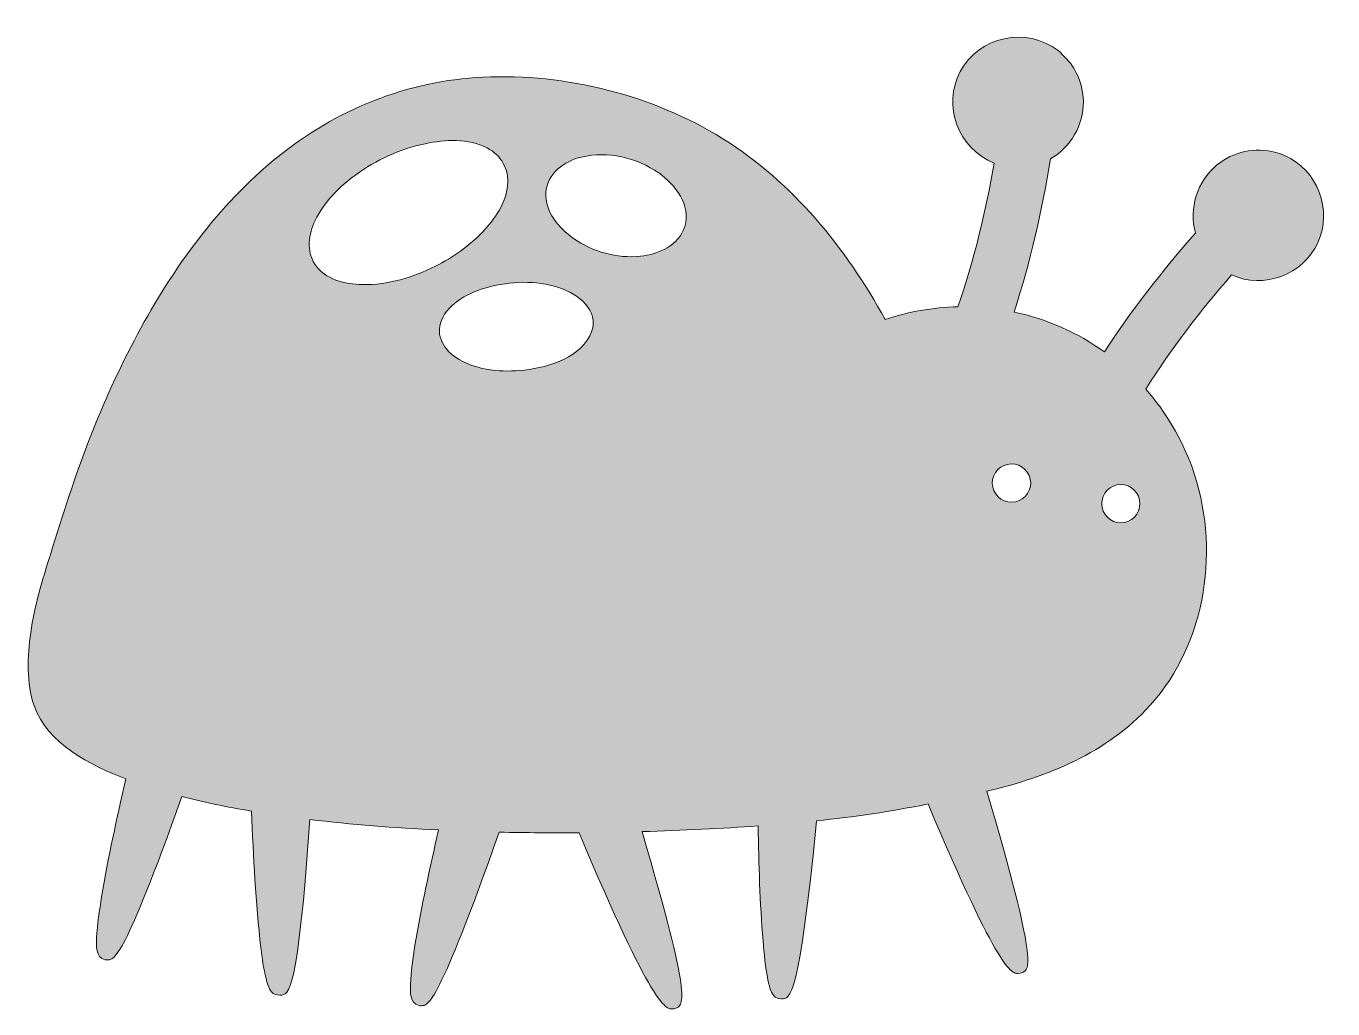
# Model space of a CAD drawing. Header units: inches. Extents: x 0 to 102, y 0 to 77.
import ezdxf

# ---------------------------------------------------------------- set-up
doc = ezdxf.new("R2010")
doc.units = ezdxf.units.IN
doc.header["$MEASUREMENT"] = 0
doc.layers.add('Layer 1', color=7, linetype='Continuous')

msp = doc.modelspace()

# ---------------------------------------------------------------- hatches: boundary and pattern name
at = {"layer": 'Layer 1', "true_color": 0x8585b5}
h = msp.add_hatch(color=163, dxfattribs=at)
edge = h.paths.add_edge_path()
edge.add_spline(control_points=[(97.86, 67.2), (96.26, 67.65), (94.5, 67.27), (93.22, 66.2), (91.69, 64.93), (91.02, 62.81), (91.56, 60.88), (88.98, 57.94), (86.54, 54.85), (84.42, 51.55), (82.34, 53.04), (79.93, 54.13), (77.33, 54.68), (78.62, 58.59), (79.51, 62.64), (80.19, 66.7), (81.78, 67.61), (82.79, 69.36), (82.77, 71.2), (82.75, 72.12), (82.49, 73.03), (82.02, 73.81), (81.69, 74.35), (81.25, 74.77), (80.79, 75.19), (78.31, 77.11), (74.58, 76.32), (73.11, 73.55), (71.69, 70.88), (72.96, 67.48), (75.77, 66.37), (75.09, 62.56), (74.22, 58.75), (72.92, 55.09), (70.94, 55.05), (69.02, 54.7), (67.22, 54.09), (64.13, 59.72), (59.98, 64.85), (54.49, 68.28), (48.96, 71.72), (42.18, 73.41), (35.68, 73.11), (29.72, 72.83), (24.11, 70.54), (19.49, 66.78), (14.89, 63.04), (11.36, 58.12), (8.57, 52.93), (7.15, 50.28), (5.91, 47.53), (4.81, 44.73), (3.65, 41.74), (2.7, 38.69), (1.74, 35.63), (1.1, 33.62), (0.5, 31.59), (0.2, 29.5), (-0.05, 27.67), (-0.16, 25.57), (0.46, 23.8), (1.52, 20.78), (4.9, 19.11), (7.67, 18.04), (6.96, 14.97), (6.27, 11.89), (5.76, 8.79), (5.59, 7.72), (5.42, 6.65), (5.37, 5.57), (5.34, 4.97), (5.27, 4.04), (6.04, 3.86), (6.04, 3.86), (6.14, 3.84), (6.14, 3.84), (6.14, 3.84), (6.22, 3.84), (6.22, 3.84), (6.74, 3.84), (7.49, 3.84), (12.06, 16.66), (13.75, 16.22), (15.58, 15.84), (17.51, 15.52), (17.68, 11.94), (17.83, 8.34), (18.26, 4.78), (18.35, 3.98), (18.46, 3.17), (18.66, 2.38), (18.75, 2.02), (18.85, 1.63), (19.08, 1.33), (19.25, 1.12), (19.48, 1.08), (19.74, 1.08), (19.74, 1.08), (19.77, 1.08), (19.77, 1.08), (20.43, 1.1), (21.15, 1.14), (22.09, 14.86), (25.32, 14.47), (28.73, 14.2), (32.19, 14.04), (31.51, 11.04), (30.83, 8.03), (30.34, 4.99), (30.18, 3.97), (30.02, 2.95), (29.99, 1.92), (29.96, 1.33), (29.91, 0.45), (30.66, 0.27), (30.66, 0.27), (30.76, 0.25), (30.76, 0.25), (30.76, 0.25), (30.84, 0.25), (30.84, 0.25), (31.37, 0.25), (32.14, 0.25), (36.95, 13.87), (39.05, 13.82), (41.15, 13.8), (43.21, 13.82), (49.01, 0), (50.03, 0), (50.49, 0), (50.49, 0), (50.68, 0.01), (50.68, 0.01), (50.68, 0.01), (50.81, 0.06), (50.81, 0.06), (51.41, 0.32), (52.09, 0.6), (48.15, 13.91), (51.35, 14), (54.43, 14.16), (57.25, 14.36), (57.31, 11.36), (57.39, 8.34), (57.64, 5.34), (57.72, 4.31), (57.82, 3.28), (58.03, 2.27), (58.15, 1.68), (58.3, 0.78), (59.08, 0.78), (59.08, 0.78), (59.09, 0.78), (59.09, 0.78), (59.75, 0.78), (60.48, 0.8), (61.84, 14.76), (64.78, 15.06), (67.69, 15.49), (70.59, 16.08), (76.17, 2.78), (77.17, 2.78), (77.63, 2.78), (77.63, 2.78), (77.82, 2.79), (77.82, 2.79), (77.82, 2.79), (77.95, 2.84), (77.95, 2.84), (78.56, 3.1), (79.24, 3.39), (75.19, 17.08), (79.96, 18.21), (84.62, 20.08), (87.99, 23.8), (92.47, 28.75), (93.53, 36.29), (91.29, 42.5), (90.48, 44.74), (89.24, 46.83), (87.66, 48.63), (89.64, 51.8), (91.95, 54.76), (94.39, 57.59), (96.93, 56.45), (99.99, 57.59), (101.15, 60.12), (102.34, 62.69), (101.15, 65.82), (98.55, 66.96), (98.37, 67.04), (97.89, 67.22), (97.86, 67.2)], knot_values=[0, 0, 0, 0, 1, 1, 1, 2, 2, 2, 3, 3, 3, 4, 4, 4, 5, 5, 5, 6, 6, 6, 7, 7, 7, 8, 8, 8, 9, 9, 9, 10, 10, 10, 11, 11, 11, 12, 12, 12, 13, 13, 13, 14, 14, 14, 15, 15, 15, 16, 16, 16, 17, 17, 17, 18, 18, 18, 19, 19, 19, 20, 20, 20, 21, 21, 21, 22, 22, 22, 23, 23, 23, 24, 24, 24, 25, 25, 25, 26, 26, 26, 27, 27, 27, 28, 28, 28, 29, 29, 29, 30, 30, 30, 31, 31, 31, 32, 32, 32, 33, 33, 33, 34, 34, 34, 35, 35, 35, 36, 36, 36, 37, 37, 37, 38, 38, 38, 39, 39, 39, 40, 40, 40, 41, 41, 41, 42, 42, 42, 43, 43, 43, 44, 44, 44, 45, 45, 45, 46, 46, 46, 47, 47, 47, 48, 48, 48, 49, 49, 49, 50, 50, 50, 51, 51, 51, 52, 52, 52, 53, 53, 53, 54, 54, 54, 55, 55, 55, 56, 56, 56, 57, 57, 57, 58, 58, 58, 59, 59, 59, 60, 60, 60, 61, 61, 61, 62, 62, 62, 63, 63, 63, 64, 64, 64, 64], degree=3, periodic=1)
edge = h.paths.add_edge_path()
edge.add_spline(control_points=[(26.23, 56.83), (24.87, 56.86), (23.28, 57.22), (22.48, 58.44), (21.81, 59.48), (22, 60.78), (22.51, 61.85), (23.19, 63.3), (24.39, 64.49), (25.67, 65.43), (27.29, 66.61), (29.18, 67.48), (31.15, 67.89), (32.71, 68.22), (34.53, 68.31), (35.99, 67.56), (37.1, 66.98), (37.73, 65.88), (37.61, 64.63), (37.47, 63.23), (36.6, 61.97), (35.65, 60.97), (34.6, 59.86), (33.32, 58.97), (31.95, 58.28), (30.19, 57.4), (28.21, 56.79), (26.23, 56.83)], knot_values=[0, 0, 0, 0, 1, 1, 1, 2, 2, 2, 3, 3, 3, 4, 4, 4, 5, 5, 5, 6, 6, 6, 7, 7, 7, 8, 8, 8, 9, 9, 9, 9], degree=3, periodic=1)
edge = h.paths.add_edge_path()
edge.add_spline(control_points=[(33.52, 51.14), (32.47, 51.85), (31.87, 53.06), (32.52, 54.25), (33.25, 55.63), (34.93, 56.35), (36.37, 56.7), (38.17, 57.14), (40.18, 57.15), (41.92, 56.49), (43.42, 55.92), (44.97, 54.51), (44.05, 52.8), (43.06, 50.95), (40.49, 50.24), (38.56, 50.09), (36.87, 49.95), (34.96, 50.16), (33.52, 51.14)], knot_values=[0, 0, 0, 0, 1, 1, 1, 2, 2, 2, 3, 3, 3, 4, 4, 4, 5, 5, 5, 6, 6, 6, 6], degree=3, periodic=1)
edge = h.paths.add_edge_path()
edge.add_spline(control_points=[(48.02, 59.06), (46.2, 58.87), (44.26, 59.4), (42.77, 60.45), (41.62, 61.26), (40.53, 62.56), (40.61, 64.05), (40.7, 65.56), (42.03, 66.51), (43.4, 66.84), (45.44, 67.34), (47.75, 66.78), (49.46, 65.59), (50.75, 64.68), (52.01, 63.07), (51.5, 61.39), (51.05, 59.9), (49.45, 59.21), (48.02, 59.06)], knot_values=[0, 0, 0, 0, 1, 1, 1, 2, 2, 2, 3, 3, 3, 4, 4, 4, 5, 5, 5, 6, 6, 6, 6], degree=3, periodic=1)
edge = h.paths.add_edge_path()
edge.add_spline(control_points=[(76.85, 39.78), (76.05, 39.93), (75.5, 40.73), (75.65, 41.54), (75.81, 42.34), (76.6, 42.89), (77.41, 42.74), (78.21, 42.58), (78.76, 41.79), (78.61, 40.98), (78.45, 40.18), (77.66, 39.63), (76.85, 39.78)], knot_values=[0, 0, 0, 0, 1, 1, 1, 2, 2, 2, 3, 3, 3, 4, 4, 4, 4], degree=3, periodic=1)
edge = h.paths.add_edge_path()
edge.add_spline(control_points=[(85.43, 38.17), (84.62, 38.32), (84.08, 39.12), (84.23, 39.92), (84.38, 40.72), (85.18, 41.27), (85.98, 41.12), (86.79, 40.97), (87.33, 40.17), (87.18, 39.36), (87.03, 38.56), (86.23, 38.01), (85.43, 38.17)], knot_values=[0, 0, 0, 0, 1, 1, 1, 2, 2, 2, 3, 3, 3, 4, 4, 4, 4], degree=3, periodic=1)

# ---------------------------------------------------------------- linework, layer by layer
at = {"layer": 'Layer 1', "lineweight": 0}
for points, knots in [([(97.86, 67.2), (96.26, 67.65), (94.5, 67.27), (93.22, 66.2), (91.69, 64.93), (91.02, 62.81), (91.56, 60.88), (88.98, 57.94), (86.54, 54.85), (84.42, 51.55), (82.34, 53.04), (79.93, 54.13), (77.33, 54.68), (78.62, 58.59), (79.51, 62.64), (80.19, 66.7), (81.78, 67.61), (82.79, 69.36), (82.77, 71.2), (82.75, 72.12), (82.49, 73.03), (82.02, 73.81), (81.69, 74.35), (81.25, 74.77), (80.79, 75.19), (78.31, 77.11), (74.58, 76.32), (73.11, 73.55), (71.69, 70.88), (72.96, 67.48), (75.77, 66.37), (75.09, 62.56), (74.22, 58.75), (72.92, 55.09), (70.94, 55.05), (69.02, 54.7), (67.22, 54.09), (64.13, 59.72), (59.98, 64.85), (54.49, 68.28), (48.96, 71.72), (42.18, 73.41), (35.68, 73.11), (29.72, 72.83), (24.11, 70.54), (19.49, 66.78), (14.89, 63.04), (11.36, 58.12), (8.57, 52.93), (7.15, 50.28), (5.91, 47.53), (4.81, 44.73), (3.65, 41.74), (2.7, 38.69), (1.74, 35.63), (1.1, 33.62), (0.5, 31.59), (0.2, 29.5), (-0.05, 27.67), (-0.16, 25.57), (0.46, 23.8), (1.52, 20.78), (4.9, 19.11), (7.67, 18.04), (6.96, 14.97), (6.27, 11.89), (5.76, 8.79), (5.59, 7.72), (5.42, 6.65), (5.37, 5.57), (5.34, 4.97), (5.27, 4.04), (6.04, 3.86), (6.04, 3.86), (6.14, 3.84), (6.14, 3.84), (6.14, 3.84), (6.22, 3.84), (6.22, 3.84), (6.74, 3.84), (7.49, 3.84), (12.06, 16.66), (13.75, 16.22), (15.58, 15.84), (17.51, 15.52), (17.68, 11.94), (17.83, 8.34), (18.26, 4.78), (18.35, 3.98), (18.46, 3.17), (18.66, 2.38), (18.75, 2.02), (18.85, 1.63), (19.08, 1.33), (19.25, 1.12), (19.48, 1.08), (19.74, 1.08), (19.74, 1.08), (19.77, 1.08), (19.77, 1.08), (20.43, 1.1), (21.15, 1.14), (22.09, 14.86), (25.32, 14.47), (28.73, 14.2), (32.19, 14.04), (31.51, 11.04), (30.83, 8.03), (30.34, 4.99), (30.18, 3.97), (30.02, 2.95), (29.99, 1.92), (29.96, 1.33), (29.91, 0.45), (30.66, 0.27), (30.66, 0.27), (30.76, 0.25), (30.76, 0.25), (30.76, 0.25), (30.84, 0.25), (30.84, 0.25), (31.37, 0.25), (32.14, 0.25), (36.95, 13.87), (39.05, 13.82), (41.15, 13.8), (43.21, 13.82), (49.01, 0), (50.03, 0), (50.49, 0), (50.49, 0), (50.68, 0.01), (50.68, 0.01), (50.68, 0.01), (50.81, 0.06), (50.81, 0.06), (51.41, 0.32), (52.09, 0.6), (48.15, 13.91), (51.35, 14), (54.43, 14.16), (57.25, 14.36), (57.31, 11.36), (57.39, 8.34), (57.64, 5.34), (57.72, 4.31), (57.82, 3.28), (58.03, 2.27), (58.15, 1.68), (58.3, 0.78), (59.08, 0.78), (59.08, 0.78), (59.09, 0.78), (59.09, 0.78), (59.75, 0.78), (60.48, 0.8), (61.84, 14.76), (64.78, 15.06), (67.69, 15.49), (70.59, 16.08), (76.17, 2.78), (77.17, 2.78), (77.63, 2.78), (77.63, 2.78), (77.82, 2.79), (77.82, 2.79), (77.82, 2.79), (77.95, 2.84), (77.95, 2.84), (78.56, 3.1), (79.24, 3.39), (75.19, 17.08), (79.96, 18.21), (84.62, 20.08), (87.99, 23.8), (92.47, 28.75), (93.53, 36.29), (91.29, 42.5), (90.48, 44.74), (89.24, 46.83), (87.66, 48.63), (89.64, 51.8), (91.95, 54.76), (94.39, 57.59), (96.93, 56.45), (99.99, 57.59), (101.15, 60.12), (102.34, 62.69), (101.15, 65.82), (98.55, 66.96), (98.37, 67.04), (97.89, 67.22), (97.86, 67.2)], [0, 0, 0, 0, 1, 1, 1, 2, 2, 2, 3, 3, 3, 4, 4, 4, 5, 5, 5, 6, 6, 6, 7, 7, 7, 8, 8, 8, 9, 9, 9, 10, 10, 10, 11, 11, 11, 12, 12, 12, 13, 13, 13, 14, 14, 14, 15, 15, 15, 16, 16, 16, 17, 17, 17, 18, 18, 18, 19, 19, 19, 20, 20, 20, 21, 21, 21, 22, 22, 22, 23, 23, 23, 24, 24, 24, 25, 25, 25, 26, 26, 26, 27, 27, 27, 28, 28, 28, 29, 29, 29, 30, 30, 30, 31, 31, 31, 32, 32, 32, 33, 33, 33, 34, 34, 34, 35, 35, 35, 36, 36, 36, 37, 37, 37, 38, 38, 38, 39, 39, 39, 40, 40, 40, 41, 41, 41, 42, 42, 42, 43, 43, 43, 44, 44, 44, 45, 45, 45, 46, 46, 46, 47, 47, 47, 48, 48, 48, 49, 49, 49, 50, 50, 50, 51, 51, 51, 52, 52, 52, 53, 53, 53, 54, 54, 54, 55, 55, 55, 56, 56, 56, 57, 57, 57, 58, 58, 58, 59, 59, 59, 60, 60, 60, 61, 61, 61, 62, 62, 62, 63, 63, 63, 64, 64, 64, 64]), ([(26.23, 56.83), (24.87, 56.86), (23.28, 57.22), (22.48, 58.44), (21.81, 59.48), (22, 60.78), (22.51, 61.85), (23.19, 63.3), (24.39, 64.49), (25.67, 65.43), (27.29, 66.61), (29.18, 67.48), (31.15, 67.89), (32.71, 68.22), (34.53, 68.31), (35.99, 67.56), (37.1, 66.98), (37.73, 65.88), (37.61, 64.63), (37.47, 63.23), (36.6, 61.97), (35.65, 60.97), (34.6, 59.86), (33.32, 58.97), (31.95, 58.28), (30.19, 57.4), (28.21, 56.79), (26.23, 56.83)], [0, 0, 0, 0, 1, 1, 1, 2, 2, 2, 3, 3, 3, 4, 4, 4, 5, 5, 5, 6, 6, 6, 7, 7, 7, 8, 8, 8, 9, 9, 9, 9]), ([(48.02, 59.06), (46.2, 58.87), (44.26, 59.4), (42.77, 60.45), (41.62, 61.26), (40.53, 62.56), (40.61, 64.05), (40.7, 65.56), (42.03, 66.51), (43.4, 66.84), (45.44, 67.34), (47.75, 66.78), (49.46, 65.59), (50.75, 64.68), (52.01, 63.07), (51.5, 61.39), (51.05, 59.9), (49.45, 59.21), (48.02, 59.06)], [0, 0, 0, 0, 1, 1, 1, 2, 2, 2, 3, 3, 3, 4, 4, 4, 5, 5, 5, 6, 6, 6, 6]), ([(33.52, 51.14), (32.47, 51.85), (31.87, 53.06), (32.52, 54.25), (33.25, 55.63), (34.93, 56.35), (36.37, 56.7), (38.17, 57.14), (40.18, 57.15), (41.92, 56.49), (43.42, 55.92), (44.97, 54.51), (44.05, 52.8), (43.06, 50.95), (40.49, 50.24), (38.56, 50.09), (36.87, 49.95), (34.96, 50.16), (33.52, 51.14)], [0, 0, 0, 0, 1, 1, 1, 2, 2, 2, 3, 3, 3, 4, 4, 4, 5, 5, 5, 6, 6, 6, 6]), ([(76.85, 39.78), (76.05, 39.93), (75.5, 40.73), (75.65, 41.54), (75.81, 42.34), (76.6, 42.89), (77.41, 42.74), (78.21, 42.58), (78.76, 41.79), (78.61, 40.98), (78.45, 40.18), (77.66, 39.63), (76.85, 39.78)], [0, 0, 0, 0, 1, 1, 1, 2, 2, 2, 3, 3, 3, 4, 4, 4, 4]), ([(85.43, 38.17), (84.62, 38.32), (84.08, 39.12), (84.23, 39.92), (84.38, 40.72), (85.18, 41.27), (85.98, 41.12), (86.79, 40.97), (87.33, 40.17), (87.18, 39.36), (87.03, 38.56), (86.23, 38.01), (85.43, 38.17)], [0, 0, 0, 0, 1, 1, 1, 2, 2, 2, 3, 3, 3, 4, 4, 4, 4])]:
    msp.add_open_spline(points, degree=3, knots=knots, dxfattribs=at)

doc.saveas('drawing.dxf')
